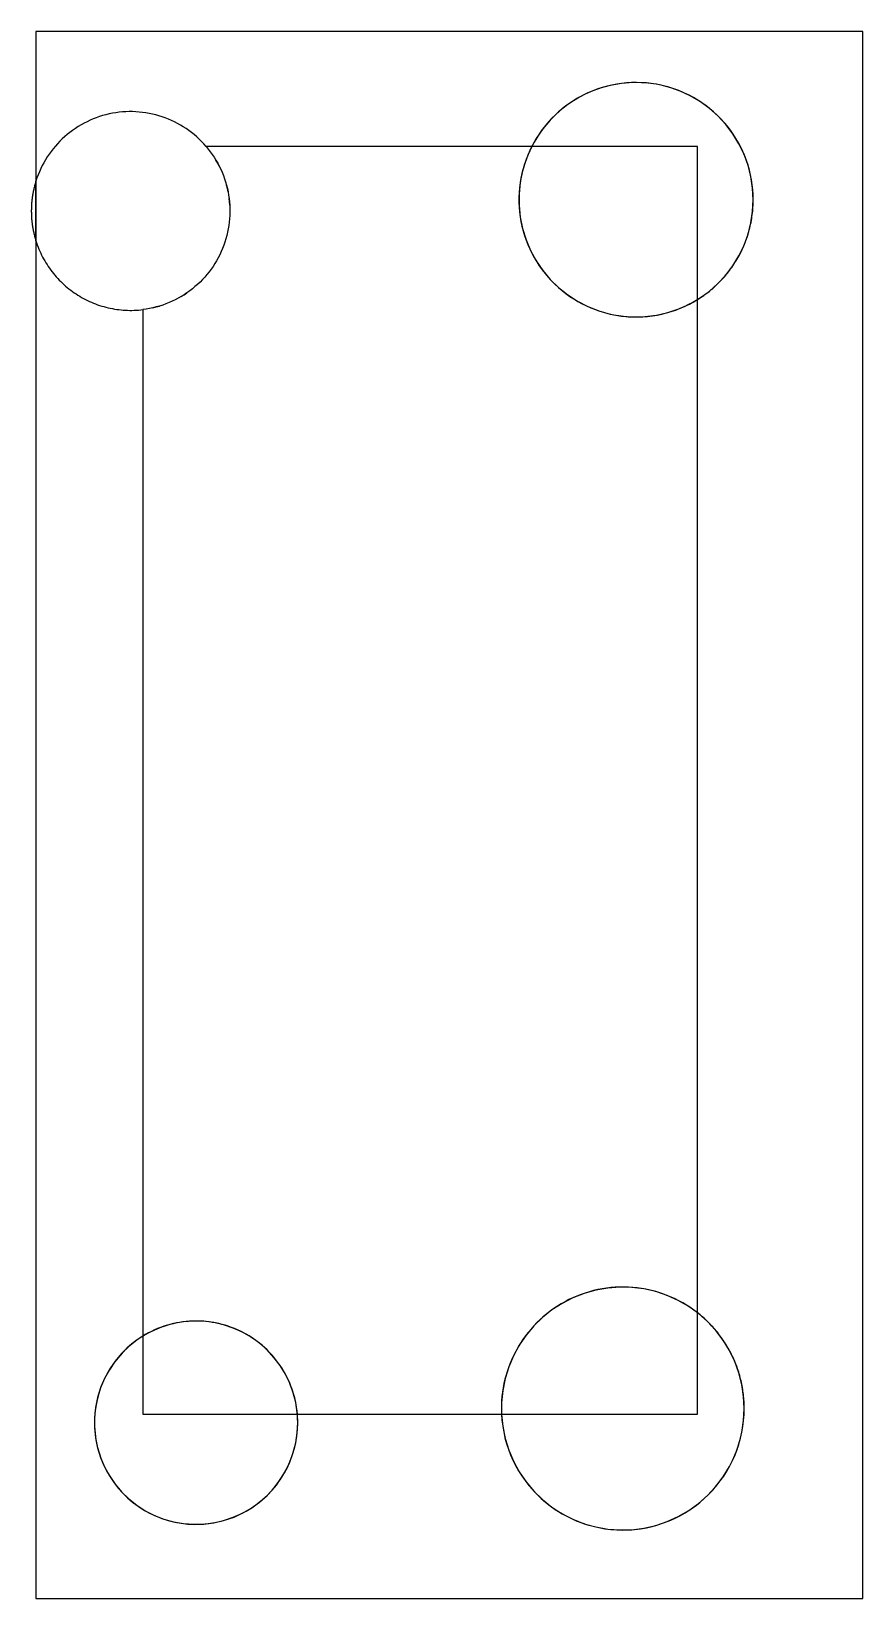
# Model space of a CAD drawing. Extents: x 0 to 1.3, y 0 to 1.73.
# Drawn here: x 0 to 0.393, y 0 to 0.741 of the extents above; entities that cross this region are included whole.
import ezdxf

# ---------------------------------------------------------------- set-up
doc = ezdxf.new("R2010")
doc.units = 0
doc.linetypes.add('HIDDEN', pattern=[0.04125, 0.027514, -0.013736])
doc.layers.add('TOP', color=7, linetype='CONTINUOUS')
doc.layers.add('TOP_HID', color=7, linetype='HIDDEN')

msp = doc.modelspace()

# ---------------------------------------------------------------- linework, layer by layer
at = {"layer": 'TOP'}
for p, q in [((0.393175, 0.740854), (0.002169, 0.740854)), ((0.002169, 0.740854), (0.002169, 0.670045)), ((0.393175, 0), (0.393175, 0.740854)), ((0.263408, 0.711826), (0.261286, 0.710823)), ((0.26557, 0.712738), (0.263408, 0.711826)), ((0.267769, 0.713558), (0.26557, 0.712738)), ((0.270001, 0.714285), (0.267769, 0.713558)), ((0.272262, 0.714916), (0.270001, 0.714285)), ((0.274547, 0.71545), (0.272262, 0.714916)), ((0.276853, 0.715888), (0.274547, 0.71545)), ((0.279175, 0.716227), (0.276853, 0.715888)), ((0.281509, 0.716468), (0.279175, 0.716227)), ((0.283852, 0.716609), (0.281509, 0.716468)), ((0.286199, 0.716652), (0.283852, 0.716609)), ((0.288545, 0.716595), (0.286199, 0.716652)), ((0.290887, 0.716438), (0.288545, 0.716595)), ((0.29322, 0.716183), (0.290887, 0.716438)), ((0.29554, 0.715828), (0.29322, 0.716183)), ((0.297843, 0.715376), (0.29554, 0.715828)), ((0.300124, 0.714827), (0.297843, 0.715376)), ((0.302381, 0.714182), (0.300124, 0.714827)), ((0.304608, 0.713441), (0.302381, 0.714182)), ((0.306802, 0.712607), (0.304608, 0.713441)), ((0.308958, 0.711681), (0.306802, 0.712607)), ((0.311073, 0.710665), (0.308958, 0.711681)), ((0.251417, 0.704513), (0.249616, 0.703009)), ((0.25328, 0.70594), (0.251417, 0.704513)), ((0.255202, 0.707287), (0.25328, 0.70594)), ((0.25718, 0.708551), (0.255202, 0.707287)), ((0.259209, 0.70973), (0.25718, 0.708551)), ((0.261286, 0.710823), (0.259209, 0.70973)), ((0.313144, 0.709559), (0.311073, 0.710665)), ((0.315165, 0.708367), (0.313144, 0.709559)), ((0.317135, 0.70709), (0.315165, 0.708367)), ((0.319048, 0.705732), (0.317135, 0.70709)), ((0.320903, 0.704293), (0.319048, 0.705732)), ((0.322694, 0.702777), (0.320903, 0.704293)), ((0.023537, 0.69664), (0.022175, 0.695825)), ((0.023537, 0.69664), (0.022175, 0.695825)), ((0.024926, 0.697408), (0.023537, 0.69664)), ((0.024926, 0.697408), (0.023537, 0.69664)), ((0.02634, 0.698129), (0.024926, 0.697408)), ((0.02634, 0.698129), (0.024926, 0.697408)), ((0.027777, 0.698802), (0.02634, 0.698129)), ((0.027777, 0.698802), (0.02634, 0.698129)), ((0.029236, 0.699426), (0.027777, 0.698802)), ((0.029236, 0.699426), (0.027777, 0.698802)), ((0.030716, 0.7), (0.029236, 0.699426)), ((0.030716, 0.7), (0.029236, 0.699426)), ((0.032214, 0.700524), (0.030716, 0.7)), ((0.032214, 0.700524), (0.030716, 0.7)), ((0.033729, 0.700997), (0.032214, 0.700524)), ((0.033729, 0.700997), (0.032214, 0.700524)), ((0.035259, 0.701418), (0.033729, 0.700997)), ((0.035259, 0.701418), (0.033729, 0.700997)), ((0.036802, 0.701788), (0.035259, 0.701418)), ((0.036802, 0.701788), (0.035259, 0.701418)), ((0.038357, 0.702105), (0.036802, 0.701788)), ((0.038357, 0.702105), (0.036802, 0.701788)), ((0.039922, 0.702369), (0.038357, 0.702105)), ((0.039922, 0.702369), (0.038357, 0.702105)), ((0.041495, 0.702581), (0.039922, 0.702369)), ((0.041495, 0.702581), (0.039922, 0.702369)), ((0.043074, 0.702739), (0.041495, 0.702581)), ((0.043074, 0.702739), (0.041495, 0.702581)), ((0.044657, 0.702844), (0.043074, 0.702739)), ((0.044657, 0.702844), (0.043074, 0.702739)), ((0.046243, 0.702895), (0.044657, 0.702844)), ((0.046243, 0.702895), (0.044657, 0.702844)), ((0.04783, 0.702892), (0.046243, 0.702895)), ((0.04783, 0.702892), (0.046243, 0.702895)), ((0.049416, 0.702836), (0.04783, 0.702892)), ((0.049416, 0.702836), (0.04783, 0.702892)), ((0.050999, 0.702727), (0.049416, 0.702836)), ((0.050999, 0.702727), (0.049416, 0.702836)), ((0.052578, 0.702564), (0.050999, 0.702727)), ((0.052578, 0.702564), (0.050999, 0.702727)), ((0.05415, 0.702347), (0.052578, 0.702564)), ((0.05415, 0.702347), (0.052578, 0.702564)), ((0.055714, 0.702078), (0.05415, 0.702347)), ((0.055714, 0.702078), (0.05415, 0.702347)), ((0.057268, 0.701756), (0.055714, 0.702078)), ((0.057268, 0.701756), (0.055714, 0.702078)), ((0.05881, 0.701382), (0.057268, 0.701756)), ((0.05881, 0.701382), (0.057268, 0.701756)), ((0.060339, 0.700956), (0.05881, 0.701382)), ((0.060339, 0.700956), (0.05881, 0.701382)), ((0.061852, 0.700478), (0.060339, 0.700956)), ((0.061852, 0.700478), (0.060339, 0.700956)), ((0.063349, 0.69995), (0.061852, 0.700478)), ((0.063349, 0.69995), (0.061852, 0.700478)), ((0.064827, 0.699371), (0.063349, 0.69995)), ((0.064826, 0.699371), (0.063349, 0.69995)), ((0.066284, 0.698743), (0.064826, 0.699371)), ((0.066284, 0.698743), (0.064827, 0.699371)), ((0.067719, 0.698065), (0.066284, 0.698743)), ((0.067719, 0.698066), (0.066284, 0.698743)), ((0.069131, 0.69734), (0.067719, 0.698066)), ((0.069131, 0.69734), (0.067719, 0.698065)), ((0.070517, 0.696568), (0.069131, 0.69734)), ((0.070517, 0.696568), (0.069131, 0.69734)), ((0.071876, 0.695749), (0.070517, 0.696568)), ((0.071876, 0.695749), (0.070517, 0.696568)), ((0.244616, 0.698057), (0.243095, 0.69627)), ((0.246212, 0.699778), (0.244616, 0.698057)), ((0.24788, 0.701429), (0.246212, 0.699778)), ((0.249616, 0.703009), (0.24788, 0.701429)), ((0.32442, 0.701186), (0.322694, 0.702777)), ((0.326077, 0.699524), (0.32442, 0.701186)), ((0.327662, 0.697793), (0.326077, 0.699524)), ((0.329172, 0.695997), (0.327662, 0.697793)), ((0.014651, 0.690017), (0.013518, 0.688905)), ((0.014651, 0.690017), (0.013518, 0.688905)), ((0.015821, 0.691089), (0.014651, 0.690017)), ((0.015821, 0.691089), (0.014651, 0.690017)), ((0.017026, 0.692121), (0.015821, 0.691089)), ((0.017026, 0.692121), (0.015821, 0.691089)), ((0.018266, 0.693112), (0.017026, 0.692121)), ((0.018266, 0.693112), (0.017026, 0.692121)), ((0.019538, 0.69406), (0.018266, 0.693112)), ((0.019538, 0.69406), (0.018266, 0.693112)), ((0.020842, 0.694965), (0.019538, 0.69406)), ((0.020842, 0.694965), (0.019538, 0.69406)), ((0.022175, 0.695825), (0.020842, 0.694965)), ((0.022175, 0.695825), (0.020842, 0.694965)), ((0.073207, 0.694884), (0.071876, 0.695749)), ((0.073207, 0.694884), (0.071876, 0.695749)), ((0.074508, 0.693975), (0.073207, 0.694884)), ((0.074508, 0.693975), (0.073207, 0.694884)), ((0.075778, 0.693023), (0.074508, 0.693975)), ((0.075778, 0.693023), (0.074508, 0.693975)), ((0.077014, 0.692029), (0.075778, 0.693023)), ((0.077014, 0.692029), (0.075778, 0.693023)), ((0.078216, 0.690993), (0.077014, 0.692029)), ((0.078216, 0.690993), (0.077014, 0.692029)), ((0.079383, 0.689917), (0.078216, 0.690993)), ((0.079383, 0.689917), (0.078216, 0.690993)), ((0.080513, 0.688802), (0.079383, 0.689917)), ((0.080513, 0.688802), (0.079383, 0.689917)), ((0.239002, 0.690546), (0.237804, 0.688528)), ((0.240285, 0.692511), (0.239002, 0.690546)), ((0.24165, 0.694421), (0.240285, 0.692511)), ((0.243095, 0.69627), (0.24165, 0.694421)), ((0.330605, 0.694138), (0.329172, 0.695997)), ((0.331958, 0.69222), (0.330605, 0.694138)), ((0.333228, 0.690247), (0.331958, 0.69222)), ((0.334414, 0.688221), (0.333228, 0.690247)), ((0.00845, 0.682812), (0.007564, 0.681495)), ((0.00845, 0.682812), (0.007564, 0.681495)), ((0.00938, 0.684098), (0.00845, 0.682812)), ((0.00938, 0.684098), (0.00845, 0.682812)), ((0.010353, 0.685351), (0.00938, 0.684098)), ((0.010353, 0.685351), (0.00938, 0.684098)), ((0.011367, 0.686571), (0.010353, 0.685351)), ((0.011367, 0.686571), (0.010353, 0.685351)), ((0.012423, 0.687757), (0.011367, 0.686571)), ((0.012423, 0.687757), (0.011367, 0.686571)), ((0.013518, 0.688905), (0.012423, 0.687757)), ((0.013518, 0.688905), (0.012423, 0.687757)), ((0.081604, 0.68765), (0.080513, 0.688802)), ((0.081604, 0.68765), (0.080513, 0.688802)), ((0.082656, 0.686461), (0.081604, 0.68765)), ((0.082656, 0.686461), (0.081604, 0.68765)), ((0.31502, 0.686461), (0.082656, 0.686461)), ((0.082656, 0.686461), (0.083678, 0.685223)), ((0.083678, 0.685223), (0.084658, 0.683951)), ((0.084658, 0.683951), (0.085594, 0.682645)), ((0.085594, 0.682645), (0.086485, 0.681309)), ((0.237804, 0.688528), (0.236692, 0.686461)), ((0.31502, 0.087221), (0.31502, 0.686461)), ((0.335513, 0.686148), (0.334414, 0.688221)), ((0.336523, 0.684029), (0.335513, 0.686148)), ((0.337442, 0.68187), (0.336523, 0.684029)), ((0.338269, 0.679673), (0.337442, 0.68187)), ((0.003827, 0.674506), (0.003224, 0.673038)), ((0.003827, 0.674506), (0.003224, 0.673037)), ((0.004479, 0.675952), (0.003827, 0.674506)), ((0.004479, 0.675952), (0.003827, 0.674506)), ((0.005179, 0.677376), (0.004479, 0.675952)), ((0.005179, 0.677376), (0.004479, 0.675952)), ((0.005928, 0.678776), (0.005179, 0.677376)), ((0.005928, 0.678776), (0.005179, 0.677376)), ((0.006723, 0.680149), (0.005928, 0.678776)), ((0.006723, 0.680149), (0.005928, 0.678776)), ((0.007564, 0.681495), (0.006723, 0.680149)), ((0.007564, 0.681495), (0.006723, 0.680149)), ((0.086485, 0.681309), (0.08733, 0.679943)), ((0.08733, 0.679943), (0.088127, 0.678548)), ((0.088127, 0.678548), (0.088876, 0.677128)), ((0.088876, 0.677128), (0.089576, 0.675682)), ((0.089576, 0.675682), (0.090226, 0.674214)), ((0.090226, 0.674214), (0.090826, 0.672724)), ((0.339002, 0.677444), (0.338269, 0.679673)), ((0.339641, 0.675185), (0.339002, 0.677444)), ((0.340182, 0.672902), (0.339641, 0.675185)), ((0.001316, 0.666977), (0.001211, 0.666534)), ((0.001425, 0.667419), (0.001316, 0.666977)), ((0.001538, 0.667859), (0.001425, 0.667419)), ((0.001656, 0.668299), (0.001538, 0.667859)), ((0.001778, 0.668737), (0.001656, 0.668299)), ((0.001904, 0.669174), (0.001778, 0.668737)), ((0.002034, 0.66961), (0.001904, 0.669174)), ((0.002169, 0.670045), (0.002034, 0.66961)), ((0.002671, 0.67155), (0.002169, 0.670045)), ((0.002671, 0.67155), (0.002169, 0.670045)), ((0.003224, 0.673038), (0.002671, 0.67155)), ((0.003224, 0.673037), (0.002671, 0.67155)), ((0.090826, 0.672724), (0.091375, 0.671214)), ((0.091375, 0.671214), (0.091871, 0.669686)), ((0.091871, 0.669686), (0.092315, 0.668143)), ((0.092315, 0.668143), (0.092706, 0.666585)), ((0.340627, 0.670597), (0.340182, 0.672902)), ((0.340974, 0.668276), (0.340627, 0.670597)), ((0.341222, 0.665943), (0.340974, 0.668276)), ((0.000159, 0.659798), (0.000123, 0.659344)), ((0.000198, 0.660251), (0.000159, 0.659798)), ((0.000242, 0.660704), (0.000198, 0.660251)), ((0.000291, 0.661156), (0.000242, 0.660704)), ((0.000343, 0.661608), (0.000291, 0.661156)), ((0.0004, 0.66206), (0.000343, 0.661608)), ((0.000462, 0.66251), (0.0004, 0.66206)), ((0.000528, 0.66296), (0.000462, 0.66251)), ((0.000598, 0.66341), (0.000528, 0.66296)), ((0.000673, 0.663859), (0.000598, 0.66341)), ((0.000752, 0.664307), (0.000673, 0.663859)), ((0.000835, 0.664754), (0.000752, 0.664307)), ((0.000922, 0.6652), (0.000835, 0.664754)), ((0.001014, 0.665646), (0.000922, 0.6652)), ((0.00111, 0.666091), (0.001014, 0.665646)), ((0.001211, 0.666534), (0.00111, 0.666091)), ((0.092706, 0.666585), (0.093043, 0.665015)), ((0.093043, 0.665015), (0.093327, 0.663434)), ((0.093327, 0.663434), (0.093556, 0.661844)), ((0.093556, 0.661844), (0.093731, 0.660248)), ((0.093731, 0.660248), (0.093851, 0.658646)), ((0.341371, 0.6636), (0.341222, 0.665943)), ((0.341356, 0.658564), (0.341392, 0.65946)), ((0.341421, 0.661254), (0.341371, 0.6636)), ((0.341392, 0.65946), (0.341414, 0.660357)), ((0.341414, 0.660357), (0.341421, 0.661254)), ((0.000004, 0.656618), (0, 0.656163)), ((0, 0.656163), (0, 0.655708)), ((0, 0.655708), (0.000004, 0.655253)), ((0.000013, 0.657073), (0.000004, 0.656618)), ((0.000004, 0.655253), (0.000013, 0.654798)), ((0.000026, 0.657527), (0.000013, 0.657073)), ((0.000013, 0.654798), (0.000026, 0.654343)), ((0.000044, 0.657982), (0.000026, 0.657527)), ((0.000026, 0.654343), (0.000044, 0.653889)), ((0.000066, 0.658436), (0.000044, 0.657982)), ((0.000044, 0.653889), (0.000066, 0.653434)), ((0.000093, 0.658891), (0.000066, 0.658436)), ((0.000066, 0.653434), (0.000093, 0.65298)), ((0.000123, 0.659344), (0.000093, 0.658891)), ((0.000093, 0.65298), (0.000123, 0.652526)), ((0.000123, 0.652526), (0.000159, 0.652073)), ((0.000159, 0.652073), (0.000198, 0.65162)), ((0.093783, 0.652226), (0.093628, 0.650628)), ((0.093882, 0.653829), (0.093783, 0.652226)), ((0.093851, 0.658646), (0.093916, 0.657041)), ((0.093927, 0.655435), (0.093882, 0.653829)), ((0.093916, 0.657041), (0.093927, 0.655435)), ((0.340545, 0.65144), (0.340696, 0.652324)), ((0.340696, 0.652324), (0.340834, 0.653211)), ((0.340834, 0.653211), (0.340957, 0.654099)), ((0.340957, 0.654099), (0.341066, 0.654989)), ((0.341066, 0.654989), (0.34116, 0.655881)), ((0.34116, 0.655881), (0.341239, 0.656774)), ((0.341239, 0.656774), (0.341305, 0.657669)), ((0.341305, 0.657669), (0.341356, 0.658564)), ((0.000198, 0.65162), (0.000242, 0.651167)), ((0.000242, 0.651167), (0.000291, 0.650714)), ((0.000291, 0.650714), (0.000343, 0.650263)), ((0.000343, 0.650263), (0.0004, 0.649811)), ((0.0004, 0.649811), (0.000462, 0.64936)), ((0.000462, 0.64936), (0.000528, 0.64891)), ((0.000528, 0.64891), (0.000598, 0.648461)), ((0.000598, 0.648461), (0.000673, 0.648012)), ((0.000673, 0.648012), (0.000752, 0.647564)), ((0.000752, 0.647564), (0.000835, 0.647117)), ((0.000835, 0.647117), (0.000922, 0.64667)), ((0.000922, 0.64667), (0.001014, 0.646225)), ((0.001014, 0.646225), (0.00111, 0.64578)), ((0.00111, 0.64578), (0.001211, 0.645336)), ((0.001211, 0.645336), (0.001316, 0.644894)), ((0.001316, 0.644894), (0.001425, 0.644452)), ((0.092839, 0.645876), (0.092469, 0.644313)), ((0.093156, 0.647451), (0.092839, 0.645876)), ((0.09342, 0.649035), (0.093156, 0.647451)), ((0.093628, 0.650628), (0.09342, 0.649035)), ((0.338821, 0.644481), (0.339085, 0.645338)), ((0.339085, 0.645338), (0.339336, 0.646199)), ((0.339336, 0.646199), (0.339573, 0.647064)), ((0.339573, 0.647064), (0.339795, 0.647933)), ((0.339795, 0.647933), (0.340004, 0.648805)), ((0.340004, 0.648805), (0.340198, 0.649681)), ((0.340198, 0.649681), (0.340379, 0.650559)), ((0.340379, 0.650559), (0.340545, 0.65144)), ((0.001425, 0.644452), (0.001538, 0.644012)), ((0.001538, 0.644012), (0.001656, 0.643572)), ((0.001656, 0.643572), (0.001778, 0.643134)), ((0.001778, 0.643134), (0.001904, 0.642697)), ((0.001904, 0.642697), (0.002034, 0.642261)), ((0.002034, 0.642261), (0.002169, 0.641826)), ((0.002169, 0.641826), (0.002169, 0)), ((0.002169, 0.641826), (0.002491, 0.640842)), ((0.002169, 0.641826), (0.002491, 0.640842)), ((0.002491, 0.640842), (0.002835, 0.639865)), ((0.002491, 0.640842), (0.002835, 0.639865)), ((0.002835, 0.639865), (0.0032, 0.638896)), ((0.002835, 0.639865), (0.0032, 0.638896)), ((0.0032, 0.638896), (0.003586, 0.637935)), ((0.0032, 0.638896), (0.003586, 0.637935)), ((0.003586, 0.637935), (0.003994, 0.636982)), ((0.003586, 0.637935), (0.003994, 0.636982)), ((0.090459, 0.638216), (0.089827, 0.63674)), ((0.091039, 0.639714), (0.090459, 0.638216)), ((0.091568, 0.641231), (0.091039, 0.639714)), ((0.092045, 0.642764), (0.091568, 0.641231)), ((0.092469, 0.644313), (0.092045, 0.642764)), ((0.335826, 0.636993), (0.336212, 0.637802)), ((0.336212, 0.637802), (0.336585, 0.638618)), ((0.336585, 0.638618), (0.336945, 0.63944)), ((0.336945, 0.63944), (0.337292, 0.640267)), ((0.337292, 0.640267), (0.337625, 0.641099)), ((0.337625, 0.641099), (0.337944, 0.641937)), ((0.337944, 0.641937), (0.33825, 0.642781)), ((0.33825, 0.642781), (0.338542, 0.643628)), ((0.338542, 0.643628), (0.338821, 0.644481)), ((0.003994, 0.636982), (0.004422, 0.636039)), ((0.003994, 0.636982), (0.004422, 0.636039)), ((0.004422, 0.636039), (0.004871, 0.635106)), ((0.004422, 0.636039), (0.004871, 0.635106)), ((0.004871, 0.635106), (0.005341, 0.634183)), ((0.004871, 0.635106), (0.005341, 0.634183)), ((0.005341, 0.634183), (0.00583, 0.63327)), ((0.005341, 0.634183), (0.00583, 0.63327)), ((0.00583, 0.63327), (0.00634, 0.632369)), ((0.00583, 0.63327), (0.00634, 0.632369)), ((0.00634, 0.632369), (0.00687, 0.631479)), ((0.00634, 0.632369), (0.00687, 0.631479)), ((0.00687, 0.631479), (0.007419, 0.6306)), ((0.00687, 0.631479), (0.007419, 0.6306)), ((0.007419, 0.6306), (0.007987, 0.629734)), ((0.007419, 0.6306), (0.007987, 0.629734)), ((0.007987, 0.629734), (0.008574, 0.628881)), ((0.007987, 0.629734), (0.008574, 0.628881)), ((0.085935, 0.629726), (0.085016, 0.628408)), ((0.086809, 0.631073), (0.085935, 0.629726)), ((0.087636, 0.63245), (0.086809, 0.631073)), ((0.088415, 0.633855), (0.087636, 0.63245)), ((0.089146, 0.635285), (0.088415, 0.633855)), ((0.089827, 0.63674), (0.089146, 0.635285)), ((0.331264, 0.629283), (0.331776, 0.630019)), ((0.331776, 0.630019), (0.332275, 0.630764)), ((0.332275, 0.630764), (0.332763, 0.631517)), ((0.332763, 0.631517), (0.333238, 0.632277)), ((0.333238, 0.632277), (0.333701, 0.633045)), ((0.333701, 0.633045), (0.334152, 0.633821)), ((0.334152, 0.633821), (0.334589, 0.634604)), ((0.334589, 0.634604), (0.335014, 0.635393)), ((0.335014, 0.635393), (0.335427, 0.63619)), ((0.335427, 0.63619), (0.335826, 0.636993)), ((0.008574, 0.628881), (0.00918, 0.628041)), ((0.008574, 0.628881), (0.00918, 0.628041)), ((0.00918, 0.628041), (0.009805, 0.627215)), ((0.00918, 0.628041), (0.009805, 0.627215)), ((0.009805, 0.627215), (0.010447, 0.626402)), ((0.009805, 0.627215), (0.010447, 0.626402)), ((0.010447, 0.626402), (0.011107, 0.625604)), ((0.010447, 0.626402), (0.011107, 0.625604)), ((0.011107, 0.625604), (0.011785, 0.624821)), ((0.011107, 0.625604), (0.011785, 0.624821)), ((0.011785, 0.624821), (0.012479, 0.624053)), ((0.011785, 0.624821), (0.012479, 0.624053)), ((0.012479, 0.624053), (0.013191, 0.6233)), ((0.012479, 0.624053), (0.013191, 0.6233)), ((0.013191, 0.6233), (0.013919, 0.622563)), ((0.013191, 0.6233), (0.013919, 0.622563)), ((0.013919, 0.622563), (0.014663, 0.621843)), ((0.013919, 0.622563), (0.014663, 0.621843)), ((0.079777, 0.622334), (0.078609, 0.621232)), ((0.080907, 0.623476), (0.079777, 0.622334)), ((0.081997, 0.624656), (0.080907, 0.623476)), ((0.083046, 0.625872), (0.081997, 0.624656)), ((0.084053, 0.627123), (0.083046, 0.625872)), ((0.085016, 0.628408), (0.084053, 0.627123)), ((0.324885, 0.621774), (0.325519, 0.622408)), ((0.325519, 0.622408), (0.326143, 0.623053)), ((0.326143, 0.623053), (0.326756, 0.623707)), ((0.326756, 0.623707), (0.327359, 0.624372)), ((0.327359, 0.624372), (0.32795, 0.625046)), ((0.32795, 0.625046), (0.328531, 0.625729)), ((0.328531, 0.625729), (0.3291, 0.626422)), ((0.3291, 0.626422), (0.329659, 0.627124)), ((0.329659, 0.627124), (0.330205, 0.627835)), ((0.330205, 0.627835), (0.330741, 0.628554)), ((0.330741, 0.628554), (0.331264, 0.629283)), ((0.014663, 0.621843), (0.015422, 0.621139)), ((0.014663, 0.621843), (0.015422, 0.621139)), ((0.015422, 0.621139), (0.016197, 0.620452)), ((0.015422, 0.621139), (0.016197, 0.620452)), ((0.016197, 0.620452), (0.016987, 0.619782)), ((0.016197, 0.620452), (0.016987, 0.619782)), ((0.016987, 0.619782), (0.017792, 0.619129)), ((0.016987, 0.619782), (0.017792, 0.619129)), ((0.017792, 0.619129), (0.018611, 0.618495)), ((0.017792, 0.619129), (0.018611, 0.618495)), ((0.018611, 0.618495), (0.019443, 0.617879)), ((0.018611, 0.618495), (0.019443, 0.617879)), ((0.019443, 0.617879), (0.020289, 0.617281)), ((0.019443, 0.617879), (0.020289, 0.617281)), ((0.020289, 0.617281), (0.021148, 0.616702)), ((0.020289, 0.617281), (0.021148, 0.616702)), ((0.021148, 0.616702), (0.02202, 0.616143)), ((0.021148, 0.616702), (0.02202, 0.616143)), ((0.02202, 0.616143), (0.022903, 0.615602)), ((0.02202, 0.616143), (0.022903, 0.615602)), ((0.022903, 0.615602), (0.023798, 0.615081)), ((0.022903, 0.615602), (0.023798, 0.615081)), ((0.023798, 0.615081), (0.024705, 0.614581)), ((0.023798, 0.615081), (0.024705, 0.614581)), ((0.070874, 0.615512), (0.069478, 0.614718)), ((0.072242, 0.616353), (0.070874, 0.615512)), ((0.073581, 0.617241), (0.072242, 0.616353)), ((0.074888, 0.618174), (0.073581, 0.617241)), ((0.076163, 0.61915), (0.074888, 0.618174)), ((0.077404, 0.62017), (0.076163, 0.61915)), ((0.078609, 0.621232), (0.077404, 0.62017)), ((0.31578, 0.614526), (0.316532, 0.615014)), ((0.316532, 0.615014), (0.317277, 0.615514)), ((0.317277, 0.615514), (0.318013, 0.616026)), ((0.318013, 0.616026), (0.318741, 0.61655)), ((0.318741, 0.61655), (0.319461, 0.617085)), ((0.319461, 0.617085), (0.320171, 0.617633)), ((0.320171, 0.617633), (0.320873, 0.618191)), ((0.320873, 0.618191), (0.321566, 0.618761)), ((0.321566, 0.618761), (0.322249, 0.619342)), ((0.322249, 0.619342), (0.322923, 0.619934)), ((0.322923, 0.619934), (0.323587, 0.620537)), ((0.323587, 0.620537), (0.324241, 0.62115)), ((0.324241, 0.62115), (0.324885, 0.621774)), ((0.024705, 0.614581), (0.025622, 0.6141)), ((0.024705, 0.614581), (0.025622, 0.6141)), ((0.025622, 0.6141), (0.02655, 0.613639)), ((0.025622, 0.6141), (0.02655, 0.613639)), ((0.02655, 0.613639), (0.027488, 0.613199)), ((0.02655, 0.613639), (0.027488, 0.613199)), ((0.027488, 0.613199), (0.028435, 0.61278)), ((0.027488, 0.613199), (0.028435, 0.61278)), ((0.028435, 0.61278), (0.029391, 0.612382)), ((0.028435, 0.61278), (0.029391, 0.612382)), ((0.029391, 0.612382), (0.030356, 0.612005)), ((0.029391, 0.612382), (0.030356, 0.612005)), ((0.030356, 0.612005), (0.031329, 0.61165)), ((0.030356, 0.612005), (0.031329, 0.61165)), ((0.031329, 0.61165), (0.032309, 0.611316)), ((0.031329, 0.61165), (0.032309, 0.611316)), ((0.032309, 0.611316), (0.033296, 0.611003)), ((0.032309, 0.611316), (0.033296, 0.611003)), ((0.033296, 0.611003), (0.034291, 0.610713)), ((0.033296, 0.611003), (0.034291, 0.610713)), ((0.034291, 0.610713), (0.035291, 0.610444)), ((0.034291, 0.610713), (0.035291, 0.610444)), ((0.035291, 0.610444), (0.036297, 0.610198)), ((0.035291, 0.610444), (0.036297, 0.610198)), ((0.036297, 0.610198), (0.037308, 0.609974)), ((0.036297, 0.610198), (0.037308, 0.609974)), ((0.037308, 0.609974), (0.038324, 0.609772)), ((0.037308, 0.609974), (0.038324, 0.609772)), ((0.038324, 0.609772), (0.039344, 0.609593)), ((0.038324, 0.609772), (0.039344, 0.609593)), ((0.039344, 0.609593), (0.040368, 0.609436)), ((0.039344, 0.609593), (0.040368, 0.609436)), ((0.040368, 0.609436), (0.041395, 0.609302)), ((0.040368, 0.609436), (0.041395, 0.609302)), ((0.041395, 0.609302), (0.042425, 0.60919)), ((0.041395, 0.609302), (0.042425, 0.60919)), ((0.042425, 0.60919), (0.043457, 0.609102)), ((0.042425, 0.60919), (0.043457, 0.609102)), ((0.043457, 0.609102), (0.04449, 0.609036)), ((0.043457, 0.609102), (0.04449, 0.609036)), ((0.04449, 0.609036), (0.045525, 0.608993)), ((0.04449, 0.609036), (0.045525, 0.608993)), ((0.045525, 0.608993), (0.046561, 0.608972)), ((0.045525, 0.608993), (0.046561, 0.608972)), ((0.046561, 0.608972), (0.047596, 0.608975)), ((0.046561, 0.608972), (0.047596, 0.608975)), ((0.047596, 0.608975), (0.048632, 0.609)), ((0.047596, 0.608975), (0.048632, 0.609)), ((0.048632, 0.609), (0.049666, 0.609048)), ((0.048632, 0.609), (0.049666, 0.609048)), ((0.049666, 0.609048), (0.0507, 0.609119)), ((0.049666, 0.609048), (0.0507, 0.609119)), ((0.0507, 0.609119), (0.051731, 0.609213)), ((0.0507, 0.609119), (0.051731, 0.609213)), ((0.051731, 0.609213), (0.05276, 0.609329)), ((0.051731, 0.609213), (0.05276, 0.609329)), ((0.054351, 0.609555), (0.05276, 0.60933)), ((0.05276, 0.60933), (0.05276, 0.087221)), ((0.055932, 0.609835), (0.054351, 0.609555)), ((0.057503, 0.610168), (0.055932, 0.609835)), ((0.059062, 0.610555), (0.057503, 0.610168)), ((0.060607, 0.610996), (0.059062, 0.610555)), ((0.062135, 0.611488), (0.060607, 0.610996)), ((0.063646, 0.612033), (0.062135, 0.611488)), ((0.065138, 0.612629), (0.063646, 0.612033)), ((0.066608, 0.613276), (0.065138, 0.612629)), ((0.068055, 0.613973), (0.066608, 0.613276)), ((0.069478, 0.614718), (0.068055, 0.613973)), ((0.31502, 0.614051), (0.31578, 0.614526)), ((0.31567, 0.134655), (0.31502, 0.135168)), ((0.316312, 0.134131), (0.31567, 0.134655)), ((0.316947, 0.133599), (0.316312, 0.134131)), ((0.317574, 0.133058), (0.316947, 0.133599)), ((0.318194, 0.132507), (0.317574, 0.133058)), ((0.318805, 0.131948), (0.318194, 0.132507)), ((0.319408, 0.13138), (0.318805, 0.131948)), ((0.320003, 0.130803), (0.319408, 0.13138)), ((0.320589, 0.130218), (0.320003, 0.130803)), ((0.321167, 0.129624), (0.320589, 0.130218)), ((0.321737, 0.129022), (0.321167, 0.129624)), ((0.322298, 0.128412), (0.321737, 0.129022)), ((0.322849, 0.127794), (0.322298, 0.128412)), ((0.323392, 0.127168), (0.322849, 0.127794)), ((0.323926, 0.126534), (0.323392, 0.127168)), ((0.32445, 0.125892), (0.323926, 0.126534)), ((0.047589, 0.120429), (0.045197, 0.118345)), ((0.050114, 0.122351), (0.047589, 0.120429)), ((0.05276, 0.124102), (0.050114, 0.122351)), ((0.324966, 0.125244), (0.32445, 0.125892)), ((0.325471, 0.124587), (0.324966, 0.125244)), ((0.325968, 0.123924), (0.325471, 0.124587)), ((0.326454, 0.123253), (0.325968, 0.123924)), ((0.326931, 0.122575), (0.326454, 0.123253)), ((0.327398, 0.121891), (0.326931, 0.122575)), ((0.327855, 0.1212), (0.327398, 0.121891)), ((0.328303, 0.120502), (0.327855, 0.1212)), ((0.32874, 0.119798), (0.328303, 0.120502)), ((0.329166, 0.119088), (0.32874, 0.119798)), ((0.329583, 0.118372), (0.329166, 0.119088)), ((0.038914, 0.111211), (0.037149, 0.108574)), ((0.04085, 0.113726), (0.038914, 0.111211)), ((0.042947, 0.116107), (0.04085, 0.113726)), ((0.045197, 0.118345), (0.042947, 0.116107)), ((0.329989, 0.11765), (0.329583, 0.118372)), ((0.330385, 0.116922), (0.329989, 0.11765)), ((0.33077, 0.116188), (0.330385, 0.116922)), ((0.331144, 0.115449), (0.33077, 0.116188)), ((0.331508, 0.114704), (0.331144, 0.115449)), ((0.331861, 0.113955), (0.331508, 0.114704)), ((0.332203, 0.1132), (0.331861, 0.113955)), ((0.332535, 0.112441), (0.332203, 0.1132)), ((0.332855, 0.111677), (0.332535, 0.112441)), ((0.333164, 0.110908), (0.332855, 0.111677)), ((0.035562, 0.105827), (0.034159, 0.10298)), ((0.037149, 0.108574), (0.035562, 0.105827)), ((0.333462, 0.110135), (0.333164, 0.110908)), ((0.333749, 0.109357), (0.333462, 0.110135)), ((0.334025, 0.108576), (0.333749, 0.109357)), ((0.334289, 0.107791), (0.334025, 0.108576)), ((0.334542, 0.107002), (0.334289, 0.107791)), ((0.334784, 0.106209), (0.334542, 0.107002)), ((0.335014, 0.105413), (0.334784, 0.106209)), ((0.335232, 0.104614), (0.335014, 0.105413)), ((0.335439, 0.103811), (0.335232, 0.104614)), ((0.335635, 0.103006), (0.335439, 0.103811)), ((0.031932, 0.097041), (0.031117, 0.093975)), ((0.032947, 0.100048), (0.031932, 0.097041)), ((0.034159, 0.10298), (0.032947, 0.100048)), ((0.335818, 0.102198), (0.335635, 0.103006)), ((0.335991, 0.101388), (0.335818, 0.102198)), ((0.336151, 0.100575), (0.335991, 0.101388)), ((0.3363, 0.09976), (0.336151, 0.100575)), ((0.336437, 0.098942), (0.3363, 0.09976)), ((0.336562, 0.098123), (0.336437, 0.098942)), ((0.336675, 0.097303), (0.336562, 0.098123)), ((0.336776, 0.09648), (0.336675, 0.097303)), ((0.336866, 0.095656), (0.336776, 0.09648)), ((0.030506, 0.090861), (0.030102, 0.087713)), ((0.031117, 0.093975), (0.030506, 0.090861)), ((0.336943, 0.094831), (0.336866, 0.095656)), ((0.337009, 0.094005), (0.336943, 0.094831)), ((0.337063, 0.093179), (0.337009, 0.094005)), ((0.337105, 0.092351), (0.337063, 0.093179)), ((0.337089, 0.087046), (0.337158, 0.089866)), ((0.337134, 0.091523), (0.337105, 0.092351)), ((0.337152, 0.090695), (0.337134, 0.091523)), ((0.337158, 0.089866), (0.337152, 0.090695)), ((0.030102, 0.087713), (0.029907, 0.084546)), ((0.029907, 0.084546), (0.029921, 0.081373)), ((0.05276, 0.087221), (0.31502, 0.087221)), ((0.125996, 0.083174), (0.125825, 0.087221)), ((0.125891, 0.080003), (0.125996, 0.083174)), ((0.222379, 0.087221), (0.222578, 0.084407)), ((0.222578, 0.084407), (0.222916, 0.081606)), ((0.222916, 0.081606), (0.22339, 0.078825)), ((0.336536, 0.081433), (0.336881, 0.084232)), ((0.336881, 0.084232), (0.337089, 0.087046)), ((0.029921, 0.081373), (0.030145, 0.078208)), ((0.030145, 0.078208), (0.030576, 0.075064)), ((0.030576, 0.075064), (0.031215, 0.071956)), ((0.125056, 0.073715), (0.125578, 0.076845)), ((0.125578, 0.076845), (0.125891, 0.080003)), ((0.22339, 0.078825), (0.224, 0.076071)), ((0.224, 0.076071), (0.224745, 0.07335)), ((0.334681, 0.073182), (0.335434, 0.075901)), ((0.335434, 0.075901), (0.336053, 0.078653)), ((0.336053, 0.078653), (0.336536, 0.081433)), ((0.031215, 0.071956), (0.032057, 0.068897)), ((0.032057, 0.068897), (0.0331, 0.065899)), ((0.122272, 0.064626), (0.1234, 0.067592)), ((0.1234, 0.067592), (0.124329, 0.070626)), ((0.124329, 0.070626), (0.125056, 0.073715)), ((0.224745, 0.07335), (0.225623, 0.070669)), ((0.225623, 0.070669), (0.226631, 0.068034)), ((0.226631, 0.068034), (0.227767, 0.065452)), ((0.331635, 0.065294), (0.332779, 0.067872)), ((0.332779, 0.067872), (0.333795, 0.070504)), ((0.333795, 0.070504), (0.334681, 0.073182)), ((0.0331, 0.065899), (0.034337, 0.062978)), ((0.034337, 0.062978), (0.035765, 0.060144)), ((0.035765, 0.060144), (0.037377, 0.057411)), ((0.119443, 0.058949), (0.120952, 0.061741)), ((0.120952, 0.061741), (0.122272, 0.064626)), ((0.227767, 0.065452), (0.229029, 0.062929)), ((0.229029, 0.062929), (0.230413, 0.060471)), ((0.230413, 0.060471), (0.231916, 0.058084)), ((0.327463, 0.057938), (0.328974, 0.06032)), ((0.328974, 0.06032), (0.330365, 0.062774)), ((0.330365, 0.062774), (0.331635, 0.065294)), ((0.037377, 0.057411), (0.039166, 0.05479)), ((0.039166, 0.05479), (0.041124, 0.052292)), ((0.041124, 0.052292), (0.043242, 0.04993)), ((0.113863, 0.051254), (0.115891, 0.053694)), ((0.115891, 0.053694), (0.117754, 0.056263)), ((0.117754, 0.056263), (0.119443, 0.058949)), ((0.231916, 0.058084), (0.233535, 0.055773)), ((0.233535, 0.055773), (0.235265, 0.053545)), ((0.235265, 0.053545), (0.237103, 0.051405)), ((0.322256, 0.051275), (0.3241, 0.05341)), ((0.3241, 0.05341), (0.325837, 0.055632)), ((0.325837, 0.055632), (0.327463, 0.057938)), ((0.043242, 0.04993), (0.045512, 0.047712)), ((0.045512, 0.047712), (0.047923, 0.045649)), ((0.047923, 0.045649), (0.050465, 0.04375)), ((0.104282, 0.042981), (0.106877, 0.044807)), ((0.106877, 0.044807), (0.109346, 0.046801)), ((0.109346, 0.046801), (0.111678, 0.048953)), ((0.111678, 0.048953), (0.113863, 0.051254)), ((0.237103, 0.051405), (0.239043, 0.049357)), ((0.239043, 0.049357), (0.241082, 0.047407)), ((0.241082, 0.047407), (0.243214, 0.04556)), ((0.243214, 0.04556), (0.245434, 0.043819)), ((0.313902, 0.043715), (0.316127, 0.045449)), ((0.316127, 0.045449), (0.318265, 0.047289)), ((0.318265, 0.047289), (0.320309, 0.049233)), ((0.320309, 0.049233), (0.322256, 0.051275)), ((0.050465, 0.04375), (0.053126, 0.042023)), ((0.053126, 0.042023), (0.055896, 0.040475)), ((0.055896, 0.040475), (0.058763, 0.039113)), ((0.058763, 0.039113), (0.061712, 0.037943)), ((0.061712, 0.037943), (0.064733, 0.036971)), ((0.089826, 0.036612), (0.092873, 0.037498)), ((0.092873, 0.037498), (0.095855, 0.038583)), ((0.095855, 0.038583), (0.098759, 0.039862)), ((0.098759, 0.039862), (0.101572, 0.041331)), ((0.101572, 0.041331), (0.104282, 0.042981)), ((0.245434, 0.043819), (0.247737, 0.04219)), ((0.247737, 0.04219), (0.250118, 0.040676)), ((0.250118, 0.040676), (0.252569, 0.03928)), ((0.252569, 0.03928), (0.255087, 0.038007)), ((0.255087, 0.038007), (0.257664, 0.036859)), ((0.301651, 0.036792), (0.304232, 0.037932)), ((0.304232, 0.037932), (0.306753, 0.039198)), ((0.306753, 0.039198), (0.309209, 0.040586)), ((0.309209, 0.040586), (0.311594, 0.042093)), ((0.311594, 0.042093), (0.313902, 0.043715)), ((0.064733, 0.036971), (0.067811, 0.0362)), ((0.067811, 0.0362), (0.070933, 0.035633)), ((0.070933, 0.035633), (0.074086, 0.035274)), ((0.074086, 0.035274), (0.077255, 0.035124)), ((0.077255, 0.035124), (0.080428, 0.035184)), ((0.080428, 0.035184), (0.08359, 0.035453)), ((0.08359, 0.035453), (0.086727, 0.035929)), ((0.086727, 0.035929), (0.089826, 0.036612)), ((0.257664, 0.036859), (0.260294, 0.035839)), ((0.260294, 0.035839), (0.262971, 0.034949)), ((0.262971, 0.034949), (0.265688, 0.034192)), ((0.265688, 0.034192), (0.26844, 0.033569)), ((0.26844, 0.033569), (0.271218, 0.033082)), ((0.271218, 0.033082), (0.274018, 0.032732)), ((0.274018, 0.032732), (0.276831, 0.03252)), ((0.276831, 0.03252), (0.279651, 0.032446)), ((0.279651, 0.032446), (0.282471, 0.032511)), ((0.282471, 0.032511), (0.285285, 0.032715)), ((0.285285, 0.032715), (0.288085, 0.033056)), ((0.288085, 0.033056), (0.290865, 0.033534)), ((0.290865, 0.033534), (0.293619, 0.034149)), ((0.293619, 0.034149), (0.296338, 0.034898)), ((0.296338, 0.034898), (0.299018, 0.03578)), ((0.299018, 0.03578), (0.301651, 0.036792)), ((0.002169, 0), (0.393175, 0))]:
    msp.add_line(p, q, dxfattribs=at)
at = {"layer": 'TOP_HID', "linetype": 'HIDDEN'}
for p, q in [((0.002169, 0.740854), (0.002169, 0)), ((0.263238, 0.71175), (0.258324, 0.70923)), ((0.268379, 0.713767), (0.263238, 0.71175)), ((0.273695, 0.715263), (0.268379, 0.713767)), ((0.279134, 0.716222), (0.273695, 0.715263)), ((0.284642, 0.716635), (0.279134, 0.716222)), ((0.290163, 0.716497), (0.284642, 0.716635)), ((0.295643, 0.71581), (0.290163, 0.716497)), ((0.301027, 0.714581), (0.295643, 0.71581)), ((0.306262, 0.712823), (0.301027, 0.714581)), ((0.311296, 0.710551), (0.306262, 0.712823)), ((0.253684, 0.706234), (0.249367, 0.70279)), ((0.258324, 0.70923), (0.253684, 0.706234)), ((0.316079, 0.70779), (0.311296, 0.710551)), ((0.320563, 0.704566), (0.316079, 0.70779)), ((0.324704, 0.700912), (0.320563, 0.704566)), ((0.245413, 0.698934), (0.241863, 0.694704)), ((0.249367, 0.70279), (0.245413, 0.698934)), ((0.32846, 0.696863), (0.324704, 0.700912)), ((0.331795, 0.692461), (0.32846, 0.696863)), ((0.238752, 0.69014), (0.236111, 0.68529)), ((0.241863, 0.694704), (0.238752, 0.69014)), ((0.334675, 0.687748), (0.331795, 0.692461)), ((0.236692, 0.686461), (0.082656, 0.686461)), ((0.234786, 0.682318), (0.233962, 0.680191)), ((0.236111, 0.68529), (0.233966, 0.680201)), ((0.235696, 0.684409), (0.234786, 0.682318)), ((0.236692, 0.686461), (0.235696, 0.684409)), ((0.31502, 0.686461), (0.236692, 0.686461)), ((0.31502, 0.614051), (0.31502, 0.686461)), ((0.337071, 0.682772), (0.334675, 0.687748)), ((0.33896, 0.677583), (0.337071, 0.682772)), ((0.088127, 0.678548), (0.08733, 0.679943)), ((0.088876, 0.677128), (0.088127, 0.678548)), ((0.232338, 0.674924), (0.231243, 0.669511)), ((0.232581, 0.675845), (0.232025, 0.673632)), ((0.233966, 0.680201), (0.232338, 0.674924)), ((0.233226, 0.678032), (0.232581, 0.675845)), ((0.233962, 0.680191), (0.233226, 0.678032)), ((0.340322, 0.672231), (0.33896, 0.677583)), ((0.002169, 0.641826), (0.002169, 0.670045)), ((0.092706, 0.666585), (0.092315, 0.668143)), ((0.231243, 0.669511), (0.230693, 0.664015)), ((0.230912, 0.666885), (0.230726, 0.664611)), ((0.23119, 0.669149), (0.230912, 0.666885)), ((0.231561, 0.671399), (0.23119, 0.669149)), ((0.232025, 0.673632), (0.231561, 0.671399)), ((0.341146, 0.66677), (0.340322, 0.672231)), ((0.341421, 0.661254), (0.341146, 0.66677)), ((0.093043, 0.665015), (0.092706, 0.666585)), ((0.093731, 0.660248), (0.093556, 0.661844)), ((0.093851, 0.658646), (0.093731, 0.660248)), ((0.230726, 0.664611), (0.230635, 0.662332)), ((0.230635, 0.662332), (0.230638, 0.660051)), ((0.230638, 0.660051), (0.230734, 0.657773)), ((0.230693, 0.664015), (0.230693, 0.658493)), ((0.341146, 0.655738), (0.341421, 0.661254)), ((0.230693, 0.658493), (0.231243, 0.652997)), ((0.230734, 0.657773), (0.230924, 0.6555)), ((0.230924, 0.6555), (0.231208, 0.653236)), ((0.231208, 0.653236), (0.231584, 0.650987)), ((0.231243, 0.652997), (0.232338, 0.647584)), ((0.340322, 0.650277), (0.341146, 0.655738)), ((0.231584, 0.650987), (0.232053, 0.648755)), ((0.232053, 0.648755), (0.232613, 0.646544)), ((0.232338, 0.647584), (0.233966, 0.642307)), ((0.232613, 0.646544), (0.233264, 0.644358)), ((0.337071, 0.639735), (0.33896, 0.644925)), ((0.33896, 0.644925), (0.340322, 0.650277)), ((0.233264, 0.644358), (0.234004, 0.6422)), ((0.233966, 0.642307), (0.236111, 0.637218)), ((0.234004, 0.6422), (0.234833, 0.640075)), ((0.234833, 0.640075), (0.235748, 0.637986)), ((0.235748, 0.637986), (0.236748, 0.635936)), ((0.236111, 0.637218), (0.238752, 0.632367)), ((0.334675, 0.63476), (0.337071, 0.639735)), ((0.236748, 0.635936), (0.237832, 0.633929)), ((0.237832, 0.633929), (0.238998, 0.631969)), ((0.238752, 0.632367), (0.241863, 0.627804)), ((0.238998, 0.631969), (0.240243, 0.630058)), ((0.240243, 0.630058), (0.241566, 0.6282)), ((0.32846, 0.625645), (0.331795, 0.630047)), ((0.331795, 0.630047), (0.334675, 0.63476)), ((0.241566, 0.6282), (0.242965, 0.626398)), ((0.241863, 0.627804), (0.245413, 0.623574)), ((0.242965, 0.626398), (0.244436, 0.624655)), ((0.244436, 0.624655), (0.245978, 0.622974)), ((0.245413, 0.623574), (0.249367, 0.619717)), ((0.245978, 0.622974), (0.247587, 0.621358)), ((0.324704, 0.621596), (0.32846, 0.625645)), ((0.070874, 0.615512), (0.072242, 0.616353)), ((0.072242, 0.616353), (0.073581, 0.617241)), ((0.247587, 0.621358), (0.249262, 0.61981)), ((0.249262, 0.61981), (0.251, 0.618332)), ((0.249367, 0.619717), (0.253684, 0.616274)), ((0.251, 0.618332), (0.252796, 0.616926)), ((0.252796, 0.616926), (0.254649, 0.615596)), ((0.253684, 0.616274), (0.258324, 0.613278)), ((0.254649, 0.615596), (0.256555, 0.614343)), ((0.316079, 0.614718), (0.320563, 0.617942)), ((0.320563, 0.617942), (0.324704, 0.621596)), ((0.05276, 0.60933), (0.05276, 0.124102)), ((0.057503, 0.610168), (0.059062, 0.610555)), ((0.059062, 0.610555), (0.060607, 0.610996)), ((0.256555, 0.614343), (0.258511, 0.61317)), ((0.258324, 0.613278), (0.263238, 0.610758)), ((0.258511, 0.61317), (0.260514, 0.612078)), ((0.260514, 0.612078), (0.262559, 0.61107)), ((0.262559, 0.61107), (0.264645, 0.610147)), ((0.263238, 0.610758), (0.268379, 0.60874)), ((0.264645, 0.610147), (0.266767, 0.60931)), ((0.266767, 0.60931), (0.268922, 0.608561)), ((0.268379, 0.60874), (0.273695, 0.607245)), ((0.268922, 0.608561), (0.271105, 0.607902)), ((0.271105, 0.607902), (0.273314, 0.607333)), ((0.295643, 0.606697), (0.301027, 0.607926)), ((0.298191, 0.607209), (0.300406, 0.607755)), ((0.300406, 0.607755), (0.302596, 0.608393)), ((0.301027, 0.607926), (0.306262, 0.609685)), ((0.302596, 0.608393), (0.304758, 0.60912)), ((0.304758, 0.60912), (0.306888, 0.609935)), ((0.306262, 0.609685), (0.311296, 0.611957)), ((0.306888, 0.609935), (0.308983, 0.610838)), ((0.308983, 0.610838), (0.311038, 0.611825)), ((0.311038, 0.611825), (0.313052, 0.612897)), ((0.311296, 0.611957), (0.316079, 0.614718)), ((0.313052, 0.612897), (0.31502, 0.614051)), ((0.31502, 0.135168), (0.31502, 0.614051)), ((0.273314, 0.607333), (0.275544, 0.606856)), ((0.273695, 0.607245), (0.279134, 0.606286)), ((0.275544, 0.606856), (0.277792, 0.606471)), ((0.277792, 0.606471), (0.280054, 0.606178)), ((0.279134, 0.606286), (0.284642, 0.605873)), ((0.280054, 0.606178), (0.282327, 0.605979)), ((0.282327, 0.605979), (0.284605, 0.605874)), ((0.284605, 0.605874), (0.286886, 0.605862)), ((0.284642, 0.605873), (0.290163, 0.606011)), ((0.286886, 0.605862), (0.289165, 0.605945)), ((0.289165, 0.605945), (0.291439, 0.606121)), ((0.290163, 0.606011), (0.295643, 0.606697)), ((0.291439, 0.606121), (0.293704, 0.606391)), ((0.293704, 0.606391), (0.295956, 0.606754)), ((0.295956, 0.606754), (0.298191, 0.607209)), ((0.256122, 0.142205), (0.251028, 0.139593)), ((0.254272, 0.14133), (0.252427, 0.140375)), ((0.256149, 0.142217), (0.254272, 0.14133)), ((0.261451, 0.144296), (0.256122, 0.142205)), ((0.258058, 0.143036), (0.256149, 0.142217)), ((0.259994, 0.143785), (0.258058, 0.143036)), ((0.261957, 0.144464), (0.259994, 0.143785)), ((0.266961, 0.145846), (0.261451, 0.144296)), ((0.263943, 0.145071), (0.261957, 0.144464)), ((0.265949, 0.145606), (0.263943, 0.145071)), ((0.267974, 0.146068), (0.265949, 0.145606)), ((0.272599, 0.14684), (0.266961, 0.145846)), ((0.270014, 0.146457), (0.267974, 0.146068)), ((0.272066, 0.146771), (0.270014, 0.146457)), ((0.274129, 0.147011), (0.272066, 0.146771)), ((0.278307, 0.147268), (0.272599, 0.14684)), ((0.276199, 0.147177), (0.274129, 0.147011)), ((0.278274, 0.147267), (0.276199, 0.147177)), ((0.28035, 0.147283), (0.278274, 0.147267)), ((0.284029, 0.147126), (0.278307, 0.147268)), ((0.282426, 0.147223), (0.28035, 0.147283)), ((0.284498, 0.147088), (0.282426, 0.147223)), ((0.289709, 0.146414), (0.284029, 0.147126)), ((0.286564, 0.146879), (0.284498, 0.147088)), ((0.288622, 0.146595), (0.286564, 0.146879)), ((0.290667, 0.146237), (0.288622, 0.146595)), ((0.29529, 0.14514), (0.289709, 0.146414)), ((0.292698, 0.145804), (0.290667, 0.146237)), ((0.294713, 0.145299), (0.292698, 0.145804)), ((0.296707, 0.144722), (0.294713, 0.145299)), ((0.300716, 0.143317), (0.29529, 0.14514)), ((0.29868, 0.144072), (0.296707, 0.144722)), ((0.300627, 0.143352), (0.29868, 0.144072)), ((0.302548, 0.142561), (0.300627, 0.143352)), ((0.305934, 0.140963), (0.300716, 0.143317)), ((0.304438, 0.141702), (0.302548, 0.142561)), ((0.306296, 0.140775), (0.304438, 0.141702)), ((0.310891, 0.1381), (0.305934, 0.140963)), ((0.30812, 0.139782), (0.306296, 0.140775)), ((0.24622, 0.136488), (0.241744, 0.132919)), ((0.243788, 0.13464), (0.242193, 0.13331)), ((0.245431, 0.13591), (0.243788, 0.13464)), ((0.247118, 0.137121), (0.245431, 0.13591)), ((0.251028, 0.139593), (0.24622, 0.136488)), ((0.248848, 0.138269), (0.247118, 0.137121)), ((0.250619, 0.139355), (0.248848, 0.138269)), ((0.252427, 0.140375), (0.250619, 0.139355)), ((0.309906, 0.138723), (0.30812, 0.139782)), ((0.311653, 0.1376), (0.309906, 0.138723)), ((0.315539, 0.134759), (0.310891, 0.1381)), ((0.313358, 0.136415), (0.311653, 0.1376)), ((0.31502, 0.135168), (0.313358, 0.136415)), ((0.31502, 0.087221), (0.31502, 0.135168)), ((0.319831, 0.130971), (0.315539, 0.134759)), ((0.058178, 0.126976), (0.053914, 0.12479)), ((0.056845, 0.12635), (0.055459, 0.125645)), ((0.058252, 0.12701), (0.056845, 0.12635)), ((0.062637, 0.128726), (0.058178, 0.126976)), ((0.05968, 0.127623), (0.058252, 0.12701)), ((0.061128, 0.128191), (0.05968, 0.127623)), ((0.062592, 0.128711), (0.061128, 0.128191)), ((0.064073, 0.129184), (0.062592, 0.128711)), ((0.067249, 0.130024), (0.062637, 0.128726)), ((0.065569, 0.129608), (0.064073, 0.129184)), ((0.067077, 0.129984), (0.065569, 0.129608)), ((0.068597, 0.130311), (0.067077, 0.129984)), ((0.071966, 0.130856), (0.067249, 0.130024)), ((0.070126, 0.130589), (0.068597, 0.130311)), ((0.071664, 0.130817), (0.070126, 0.130589)), ((0.073208, 0.130995), (0.071664, 0.130817)), ((0.076744, 0.131214), (0.071966, 0.130856)), ((0.074757, 0.131123), (0.073208, 0.130995)), ((0.07631, 0.131201), (0.074757, 0.131123)), ((0.077864, 0.131228), (0.07631, 0.131201)), ((0.081533, 0.131094), (0.076744, 0.131214)), ((0.079419, 0.131206), (0.077864, 0.131228)), ((0.080971, 0.131133), (0.079419, 0.131206)), ((0.082521, 0.13101), (0.080971, 0.131133)), ((0.086286, 0.130498), (0.081533, 0.131094)), ((0.084066, 0.130837), (0.082521, 0.13101)), ((0.085604, 0.130614), (0.084066, 0.130837)), ((0.087135, 0.130341), (0.085604, 0.130614)), ((0.090957, 0.129432), (0.086286, 0.130498)), ((0.088655, 0.130019), (0.087135, 0.130341)), ((0.090165, 0.129648), (0.088655, 0.130019)), ((0.091662, 0.129228), (0.090165, 0.129648)), ((0.095498, 0.127907), (0.090957, 0.129432)), ((0.093144, 0.12876), (0.091662, 0.129228)), ((0.094611, 0.128245), (0.093144, 0.12876)), ((0.09606, 0.127682), (0.094611, 0.128245)), ((0.099865, 0.125936), (0.095498, 0.127907)), ((0.09749, 0.127073), (0.09606, 0.127682)), ((0.098899, 0.126418), (0.09749, 0.127073)), ((0.100287, 0.125717), (0.098899, 0.126418)), ((0.237647, 0.128922), (0.233967, 0.124537)), ((0.236322, 0.127444), (0.234992, 0.125849)), ((0.237709, 0.128989), (0.236322, 0.127444)), ((0.241744, 0.132919), (0.237647, 0.128922)), ((0.239151, 0.130483), (0.237709, 0.128989)), ((0.240647, 0.131924), (0.239151, 0.130483)), ((0.242193, 0.13331), (0.240647, 0.131924)), ((0.323725, 0.126775), (0.319831, 0.130971)), ((0.327181, 0.122212), (0.323725, 0.126775)), ((0.046145, 0.119204), (0.042715, 0.115859)), ((0.04989, 0.122191), (0.046145, 0.119204)), ((0.053914, 0.12479), (0.04989, 0.122191)), ((0.054097, 0.124895), (0.05276, 0.124102)), ((0.05276, 0.124102), (0.05276, 0.087221)), ((0.055459, 0.125645), (0.054097, 0.124895)), ((0.104014, 0.123541), (0.099865, 0.125936)), ((0.101651, 0.124972), (0.100287, 0.125717)), ((0.102991, 0.124183), (0.101651, 0.124972)), ((0.104304, 0.123352), (0.102991, 0.124183)), ((0.107903, 0.120744), (0.104014, 0.123541)), ((0.10559, 0.122478), (0.104304, 0.123352)), ((0.106847, 0.121563), (0.10559, 0.122478)), ((0.108073, 0.120608), (0.106847, 0.121563)), ((0.111495, 0.117575), (0.107903, 0.120744)), ((0.109268, 0.119614), (0.108073, 0.120608)), ((0.110431, 0.118582), (0.109268, 0.119614)), ((0.111559, 0.117512), (0.110431, 0.118582)), ((0.230742, 0.119807), (0.228005, 0.11478)), ((0.230272, 0.119022), (0.22925, 0.117215)), ((0.231358, 0.120792), (0.230272, 0.119022)), ((0.233967, 0.124537), (0.230742, 0.119807)), ((0.232508, 0.122521), (0.231358, 0.120792)), ((0.23372, 0.124208), (0.232508, 0.122521)), ((0.234992, 0.125849), (0.23372, 0.124208)), ((0.330166, 0.117327), (0.327181, 0.122212)), ((0.039636, 0.112189), (0.036937, 0.108231)), ((0.042715, 0.115859), (0.039636, 0.112189)), ((0.114754, 0.114063), (0.111495, 0.117575)), ((0.112652, 0.116407), (0.111559, 0.117512)), ((0.113709, 0.115267), (0.112652, 0.116407)), ((0.114728, 0.114093), (0.113709, 0.115267)), ((0.115709, 0.112887), (0.114728, 0.114093)), ((0.117646, 0.110244), (0.114754, 0.114063)), ((0.11665, 0.11165), (0.115709, 0.112887)), ((0.117551, 0.110383), (0.11665, 0.11165)), ((0.228005, 0.11478), (0.225781, 0.109505)), ((0.226585, 0.111586), (0.225834, 0.10965)), ((0.227405, 0.113494), (0.226585, 0.111586)), ((0.228294, 0.115371), (0.227405, 0.113494)), ((0.22925, 0.117215), (0.228294, 0.115371)), ((0.33265, 0.11217), (0.330166, 0.117327)), ((0.334607, 0.106791), (0.33265, 0.11217)), ((0.034646, 0.104024), (0.032785, 0.09961)), ((0.036937, 0.108231), (0.034646, 0.104024)), ((0.11841, 0.109088), (0.117551, 0.110383)), ((0.120144, 0.106156), (0.117646, 0.110244)), ((0.119227, 0.107766), (0.11841, 0.109088)), ((0.120001, 0.106417), (0.119227, 0.107766)), ((0.120731, 0.105045), (0.120001, 0.106417)), ((0.122223, 0.10184), (0.120144, 0.106156)), ((0.121416, 0.103649), (0.120731, 0.105045)), ((0.224094, 0.104035), (0.22296, 0.098424)), ((0.224545, 0.105703), (0.224009, 0.103697)), ((0.225781, 0.109505), (0.224094, 0.104035)), ((0.225154, 0.107688), (0.224545, 0.105703)), ((0.225834, 0.10965), (0.225154, 0.107688)), ((0.33602, 0.101244), (0.334607, 0.106791)), ((0.032785, 0.09961), (0.031373, 0.095032)), ((0.122055, 0.102233), (0.121416, 0.103649)), ((0.122649, 0.100796), (0.122055, 0.102233)), ((0.123861, 0.097338), (0.122223, 0.10184)), ((0.123195, 0.099341), (0.122649, 0.100796)), ((0.123694, 0.097868), (0.123195, 0.099341)), ((0.124146, 0.096381), (0.123694, 0.097868)), ((0.125043, 0.092696), (0.123861, 0.097338)), ((0.124549, 0.094879), (0.124146, 0.096381)), ((0.22296, 0.098424), (0.22239, 0.092728)), ((0.222839, 0.09758), (0.222597, 0.095518)), ((0.223155, 0.099633), (0.222839, 0.09758)), ((0.223545, 0.101672), (0.223155, 0.099633)), ((0.224009, 0.103697), (0.223545, 0.101672)), ((0.336873, 0.095583), (0.33602, 0.101244)), ((0.030424, 0.090336), (0.029947, 0.085569)), ((0.031373, 0.095032), (0.030424, 0.090336)), ((0.124903, 0.093366), (0.124549, 0.094879)), ((0.125208, 0.091842), (0.124903, 0.093366)), ((0.125757, 0.087959), (0.125043, 0.092696)), ((0.125464, 0.090308), (0.125208, 0.091842)), ((0.12567, 0.088768), (0.125464, 0.090308)), ((0.222338, 0.091373), (0.222321, 0.089297)), ((0.222321, 0.089297), (0.222379, 0.087221)), ((0.22243, 0.093448), (0.222338, 0.091373)), ((0.22239, 0.092728), (0.22239, 0.087004)), ((0.222597, 0.095518), (0.22243, 0.093448)), ((0.337158, 0.089866), (0.336873, 0.095583)), ((0.336873, 0.084149), (0.337158, 0.089866)), ((0.029947, 0.085569), (0.029947, 0.080779)), ((0.05276, 0.087221), (0.125825, 0.087221)), ((0.125825, 0.087221), (0.12567, 0.088768)), ((0.125996, 0.083174), (0.125757, 0.087959)), ((0.125757, 0.078389), (0.125996, 0.083174)), ((0.125825, 0.087221), (0.222379, 0.087221)), ((0.222379, 0.087221), (0.31502, 0.087221)), ((0.22239, 0.087004), (0.22296, 0.081308)), ((0.33602, 0.078489), (0.336873, 0.084149)), ((0.029947, 0.080779), (0.030424, 0.076012)), ((0.030424, 0.076012), (0.031373, 0.071316)), ((0.125043, 0.073652), (0.125757, 0.078389)), ((0.22296, 0.081308), (0.224094, 0.075697)), ((0.224094, 0.075697), (0.225781, 0.070227)), ((0.334607, 0.072941), (0.33602, 0.078489)), ((0.031373, 0.071316), (0.032785, 0.066738)), ((0.032785, 0.066738), (0.034646, 0.062324)), ((0.122223, 0.064508), (0.123861, 0.06901)), ((0.123861, 0.06901), (0.125043, 0.073652)), ((0.225781, 0.070227), (0.228005, 0.064952)), ((0.330166, 0.062405), (0.33265, 0.067562)), ((0.33265, 0.067562), (0.334607, 0.072941)), ((0.034646, 0.062324), (0.036937, 0.058117)), ((0.117646, 0.056104), (0.120144, 0.060192)), ((0.120144, 0.060192), (0.122223, 0.064508)), ((0.228005, 0.064952), (0.230742, 0.059925)), ((0.230742, 0.059925), (0.233967, 0.055196)), ((0.327181, 0.05752), (0.330166, 0.062405)), ((0.036937, 0.058117), (0.039636, 0.054158)), ((0.039636, 0.054158), (0.042715, 0.050489)), ((0.111495, 0.048773), (0.114754, 0.052285)), ((0.114754, 0.052285), (0.117646, 0.056104)), ((0.233967, 0.055196), (0.237647, 0.050811)), ((0.319831, 0.048761), (0.323725, 0.052957)), ((0.323725, 0.052957), (0.327181, 0.05752)), ((0.042715, 0.050489), (0.046145, 0.047144)), ((0.046145, 0.047144), (0.04989, 0.044157)), ((0.104014, 0.042807), (0.107903, 0.045603)), ((0.107903, 0.045603), (0.111495, 0.048773)), ((0.237647, 0.050811), (0.241744, 0.046814)), ((0.241744, 0.046814), (0.24622, 0.043245)), ((0.310891, 0.041632), (0.315539, 0.044973)), ((0.315539, 0.044973), (0.319831, 0.048761)), ((0.04989, 0.044157), (0.053914, 0.041558)), ((0.053914, 0.041558), (0.058178, 0.039372)), ((0.058178, 0.039372), (0.062637, 0.037622)), ((0.062637, 0.037622), (0.067249, 0.036324)), ((0.090957, 0.036916), (0.095498, 0.038441)), ((0.095498, 0.038441), (0.099865, 0.040412)), ((0.099865, 0.040412), (0.104014, 0.042807)), ((0.24622, 0.043245), (0.251028, 0.040139)), ((0.251028, 0.040139), (0.256122, 0.037527)), ((0.256122, 0.037527), (0.261451, 0.035436)), ((0.300716, 0.036415), (0.305934, 0.03877)), ((0.305934, 0.03877), (0.310891, 0.041632)), ((0.067249, 0.036324), (0.071966, 0.035492)), ((0.071966, 0.035492), (0.076744, 0.035134)), ((0.076744, 0.035134), (0.081533, 0.035254)), ((0.081533, 0.035254), (0.086286, 0.03585)), ((0.086286, 0.03585), (0.090957, 0.036916)), ((0.261451, 0.035436), (0.266961, 0.033886)), ((0.266961, 0.033886), (0.272599, 0.032892)), ((0.272599, 0.032892), (0.278307, 0.032464)), ((0.278307, 0.032464), (0.284029, 0.032607)), ((0.284029, 0.032607), (0.289709, 0.033318)), ((0.289709, 0.033318), (0.29529, 0.034592)), ((0.29529, 0.034592), (0.300716, 0.036415))]:
    msp.add_line(p, q, dxfattribs=at)

doc.saveas('drawing.dxf')
